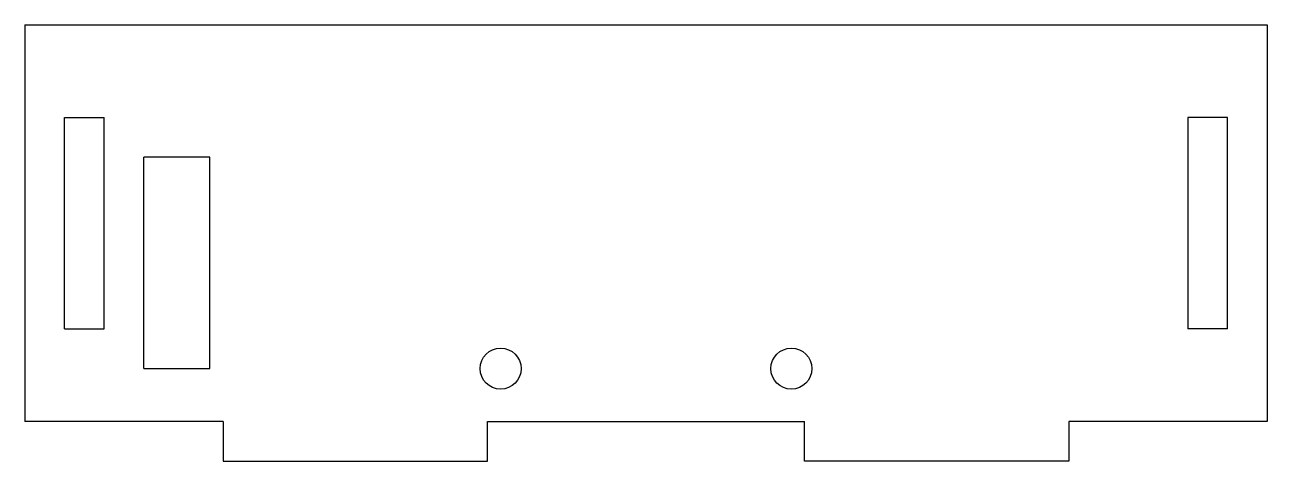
# Model space of a CAD drawing. Header units: millimetres. Extents: x -3 to 91, y -3 to 30.
import ezdxf

# ---------------------------------------------------------------- set-up
doc = ezdxf.new("R2010")
doc.units = ezdxf.units.MM

msp = doc.modelspace()

# ---------------------------------------------------------------- linework, layer by layer
at = {"color": 7, "linetype": 'Continuous', "lineweight": 25}
for p, q in [((-3, 30), (91, 30)), ((-3, 30), (-3, 0)), ((91, 30), (91, 0)), ((0, 7), (0, 23)), ((0, 23), (3, 23)), ((3, 7), (3, 23)), ((88, 23), (85, 23)), ((85, 23), (85, 7)), ((88, 7), (88, 23)), ((6, 4), (6, 20)), ((11, 20), (6, 20)), ((11, 4), (11, 20)), ((0, 7), (3, 7)), ((88, 7), (85, 7)), ((6, 4), (11, 4)), ((12, 0), (-3, 0)), ((12, 0), (12, -3)), ((32, -3), (32, 0)), ((32, 0), (56, 0)), ((56, -3), (56, 0)), ((76, 0), (76, -3)), ((91, 0), (76, 0)), ((12, -3), (32, -3)), ((76, -3), (56, -3))]:
    msp.add_line(p, q, dxfattribs=at)
for centre in [(33, 4), (55, 4)]:
    msp.add_circle(centre, 1.55, dxfattribs=at)

doc.saveas('drawing.dxf')
